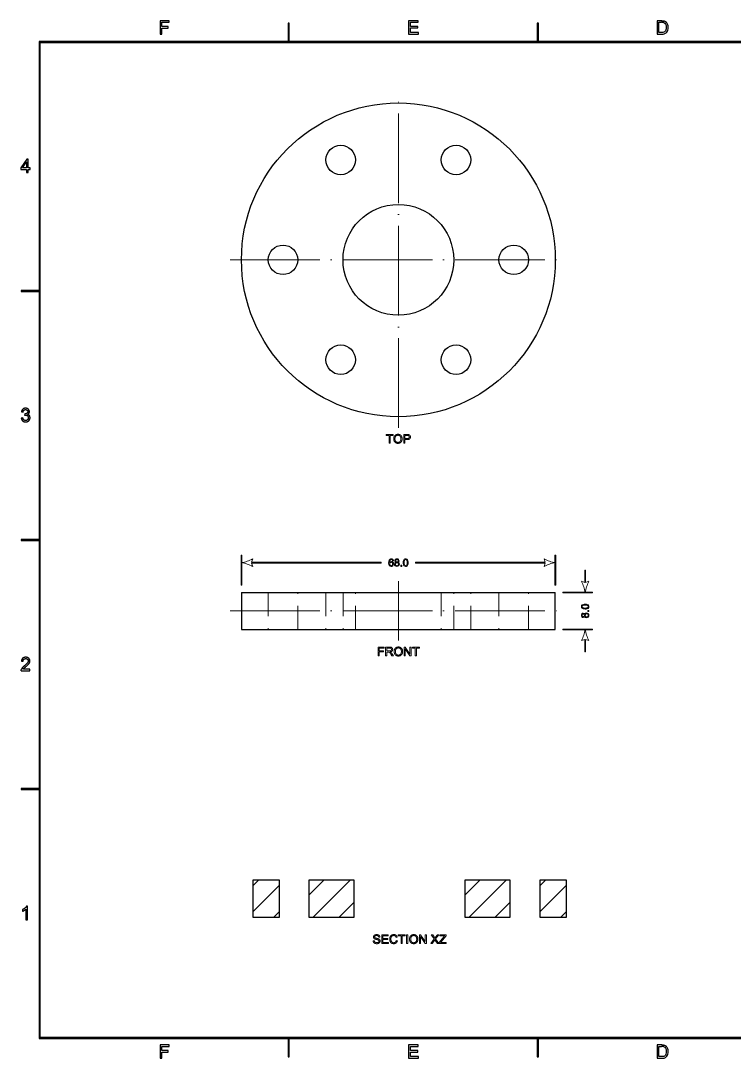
# Model space of a CAD drawing. Header units: millimetres. Extents: x -205 to 205, y -139 to 139.
# Drawn here: x -205.1 to -14.1, y -138.7 to 139 of the extents above; entities that cross this region are included whole.
import ezdxf

# ---------------------------------------------------------------- set-up
doc = ezdxf.new("R2010")
doc.units = ezdxf.units.MM
doc.linetypes.add('ACAD_ISO04W100', pattern=[30, 24, -3, 0, -3])
doc.linetypes.add('HIDDEN', pattern=[9.525, 6.35, -3.175])
for name, color, linetype, lineweight in [('center', 7, 'ACAD_ISO04W100', 13), ('dimensions', 7, 'Continuous', 18), ('hatch', 7, 'Continuous', 13), ('hidden', 7, 'HIDDEN', 18), ('visible', 7, 'Continuous', 30)]:
    doc.layers.add(name, color=color, linetype=linetype, lineweight=lineweight)

msp = doc.modelspace()

# ---------------------------------------------------------------- linework, layer by layer
at = {"layer": 'center'}
for p, q in [((-104, 30), (-104, 120)), ((-149, 75), (-59, 75)), ((-104, -26.94), (-104, -11.06)), ((-149, -19), (-59, -19))]:
    msp.add_line(p, q, dxfattribs=at)
at = {"layer": 'dimensions'}
for p, q in [((-107.28, 28.27), (-107.28, 27.99)), ((-105.41, 28.27), (-107.28, 28.27)), ((-107.28, 27.99), (-106.51, 27.99)), ((-106.51, 27.99), (-106.51, 25.91)), ((-106.19, 27.99), (-105.41, 27.99)), ((-106.19, 25.91), (-106.19, 27.99)), ((-105.41, 27.99), (-105.41, 28.27)), ((-102.58, 28.27), (-102.58, 25.91)), ((-101.69, 28.27), (-102.58, 28.27)), ((-102.27, 27.15), (-102.27, 27.99)), ((-102.27, 27.99), (-101.67, 27.99)), ((-106.51, 25.91), (-106.19, 25.91)), ((-102.58, 25.91), (-102.27, 25.91)), ((-101.66, 27.15), (-102.27, 27.15)), ((-102.27, 26.87), (-101.67, 26.87)), ((-102.27, 25.91), (-102.27, 26.87)), ((-146.11, -4.06), (-146.11, -12.06)), ((-145.89, -4.06), (-146.11, -4.06)), ((-145.89, -12.06), (-145.89, -4.06)), ((-143.33, -5.95), (-143, -5.06)), ((-105.56, -5.55), (-105.32, -5.53)), ((-65, -5.06), (-64.67, -5.95)), ((-62.11, -4.06), (-62.11, -12.06)), ((-61.89, -4.06), (-62.11, -4.06)), ((-61.89, -12.06), (-61.89, -4.06)), ((-108.61, -5.95), (-143.33, -5.95)), ((-143, -7.06), (-143.33, -6.17)), ((-143.33, -6.17), (-108.61, -6.17)), ((-108.61, -6.17), (-108.61, -5.95)), ((-103.34, -6.77), (-103.34, -7.05)), ((-103.06, -6.77), (-103.34, -6.77)), ((-103.34, -7.05), (-103.06, -7.05)), ((-103.06, -7.05), (-103.06, -6.77)), ((-64.67, -5.95), (-99.39, -5.95)), ((-99.39, -5.95), (-99.39, -6.17)), ((-99.39, -6.17), (-64.67, -6.17)), ((-64.67, -6.17), (-65, -7.06)), ((-53.89, -8.06), (-54.11, -8.06)), ((-54.11, -8.06), (-54.11, -11.39)), ((-53.89, -11.39), (-53.89, -8.06)), ((-54.11, -11.39), (-55, -11.06)), ((-53, -11.06), (-53.89, -11.39)), ((-146.11, -12.06), (-145.89, -12.06)), ((-62.11, -12.06), (-61.89, -12.06)), ((-52, -13.95), (-60, -13.95)), ((-60, -13.95), (-60, -14.17)), ((-60, -14.17), (-52, -14.17)), ((-52, -14.17), (-52, -13.95)), ((-53.29, -18.84), (-53.29, -19.12)), ((-53.01, -18.84), (-53.29, -18.84)), ((-53.29, -19.12), (-53.01, -19.12)), ((-53.01, -19.12), (-53.01, -18.84)), ((-52, -23.83), (-60, -23.83)), ((-60, -23.83), (-60, -24.05)), ((-60, -24.05), (-52, -24.05)), ((-52, -24.05), (-52, -23.83)), ((-55, -26.94), (-54.11, -26.61)), ((-54.11, -26.61), (-54.11, -29.94)), ((-53.89, -29.94), (-53.89, -26.61)), ((-53.89, -26.61), (-53, -26.94)), ((-109.41, -28.67), (-109.41, -31.03)), ((-107.82, -28.67), (-109.41, -28.67)), ((-109.1, -28.95), (-107.82, -28.95)), ((-109.1, -29.68), (-109.1, -28.95)), ((-107.99, -29.68), (-109.1, -29.68)), ((-109.1, -29.96), (-107.99, -29.96)), ((-109.1, -31.03), (-109.1, -29.96)), ((-107.99, -29.96), (-107.99, -29.68)), ((-107.82, -28.95), (-107.82, -28.67)), ((-107.41, -28.67), (-107.41, -31.03)), ((-106.36, -28.67), (-107.41, -28.67)), ((-107.09, -29.71), (-107.09, -28.93)), ((-107.09, -28.93), (-106.35, -28.93)), ((-106.42, -29.71), (-107.09, -29.71)), ((-107.09, -29.98), (-106.73, -29.98)), ((-107.09, -31.03), (-107.09, -29.98)), ((-106.03, -30.54), (-105.72, -31.03)), ((-105.33, -31.03), (-105.74, -30.39)), ((-102.47, -28.67), (-102.47, -31.03)), ((-102.14, -28.67), (-102.47, -28.67)), ((-102.17, -29.17), (-100.92, -31.03)), ((-102.17, -31.03), (-102.17, -29.17)), ((-100.9, -30.52), (-102.14, -28.67)), ((-100.9, -28.67), (-100.9, -30.52)), ((-100.6, -28.67), (-100.9, -28.67)), ((-100.6, -31.03), (-100.6, -28.67)), ((-100.26, -28.67), (-100.26, -28.95)), ((-98.38, -28.67), (-100.26, -28.67)), ((-100.26, -28.95), (-99.48, -28.95)), ((-99.48, -28.95), (-99.48, -31.03)), ((-99.17, -28.95), (-98.38, -28.95)), ((-99.17, -31.03), (-99.17, -28.95)), ((-98.38, -28.95), (-98.38, -28.67)), ((-54.11, -29.94), (-53.89, -29.94)), ((-109.41, -31.03), (-109.1, -31.03)), ((-107.41, -31.03), (-107.09, -31.03)), ((-105.72, -31.03), (-105.33, -31.03)), ((-102.47, -31.03), (-102.17, -31.03)), ((-100.92, -31.03), (-100.6, -31.03)), ((-99.48, -31.03), (-99.17, -31.03)), ((-110.46, -107.25), (-110.75, -107.27)), ((-109.24, -106.36), (-108.94, -106.33)), ((-108.44, -105.67), (-108.44, -108.03)), ((-106.73, -105.67), (-108.44, -105.67)), ((-108.44, -108.03), (-106.68, -108.03)), ((-108.13, -105.95), (-106.73, -105.95)), ((-108.13, -106.67), (-108.13, -105.95)), ((-106.82, -106.67), (-108.13, -106.67)), ((-108.13, -106.95), (-106.82, -106.95)), ((-108.13, -107.75), (-108.13, -106.95)), ((-106.68, -107.75), (-108.13, -107.75)), ((-106.82, -106.95), (-106.82, -106.67)), ((-106.73, -105.95), (-106.73, -105.67)), ((-106.68, -108.03), (-106.68, -107.75)), ((-104.59, -106.39), (-104.29, -106.32)), ((-104.25, -107.28), (-104.56, -107.2)), ((-104.04, -105.67), (-104.04, -105.95)), ((-102.17, -105.67), (-104.04, -105.67)), ((-104.04, -105.95), (-103.26, -105.95)), ((-103.26, -105.95), (-103.26, -108.03)), ((-103.26, -108.03), (-102.95, -108.03)), ((-102.95, -105.95), (-102.17, -105.95)), ((-102.95, -108.03), (-102.95, -105.95)), ((-102.17, -105.95), (-102.17, -105.67)), ((-101.79, -105.67), (-101.79, -108.03)), ((-101.48, -105.67), (-101.79, -105.67)), ((-101.79, -108.03), (-101.48, -108.03)), ((-101.48, -108.03), (-101.48, -105.67)), ((-98.36, -105.67), (-98.36, -108.03)), ((-98.04, -105.67), (-98.36, -105.67)), ((-98.36, -108.03), (-98.06, -108.03)), ((-98.06, -106.17), (-96.82, -108.03)), ((-98.06, -108.03), (-98.06, -106.17)), ((-96.8, -107.52), (-98.04, -105.67)), ((-96.82, -108.03), (-96.5, -108.03)), ((-96.8, -105.67), (-96.8, -107.52)), ((-96.5, -105.67), (-96.8, -105.67)), ((-96.5, -108.03), (-96.5, -105.67)), ((-94.39, -106.8), (-95.3, -108.03)), ((-95.3, -108.03), (-94.93, -108.03)), ((-95.19, -105.67), (-94.39, -106.8)), ((-94.82, -105.67), (-95.19, -105.67)), ((-94.93, -108.03), (-94.33, -107.21)), ((-94.39, -106.27), (-94.82, -105.67)), ((-94.12, -107.19), (-93.52, -108.03)), ((-94.03, -106.78), (-93.2, -105.67)), ((-93.14, -108.03), (-94.03, -106.78)), ((-93.54, -105.67), (-94.02, -106.3)), ((-93.2, -105.67), (-93.54, -105.67)), ((-93.52, -108.03), (-93.14, -108.03)), ((-91.84, -106.23), (-93.05, -107.74)), ((-93.05, -107.74), (-93.05, -108.03)), ((-93.05, -108.03), (-91.18, -108.03)), ((-92.91, -105.67), (-92.91, -105.95)), ((-91.22, -105.67), (-92.91, -105.67)), ((-92.91, -105.95), (-91.59, -105.95)), ((-92.69, -107.75), (-92.55, -107.59)), ((-91.18, -107.75), (-92.69, -107.75)), ((-92.55, -107.59), (-91.22, -105.95)), ((-91.22, -105.95), (-91.22, -105.67)), ((-91.18, -108.03), (-91.18, -107.75))]:
    msp.add_line(p, q, dxfattribs=at)
for centre, start, end in [((-147.67, 3.94), -80.5377, -62.5924), ((-60.33, 3.94), -117.4076, -99.4623), ((-147.67, -16.06), 62.5924, 80.5377), ((-60.33, -16.06), 99.4623, 117.4076), ((-64, -15.73), 9.4623, 27.4076), ((-44, -15.73), 152.5924, 170.5377), ((-64, -22.27), -27.4076, -9.4623), ((-44, -22.27), -170.5377, -152.5924)]:
    msp.add_arc(centre, 10.14, start, end, dxfattribs=at)
for points in [[(-105.25, 27.06), (-105.25, 27.65), (-104.93, 27.98)], [(-104.93, 27.98), (-104.61, 28.31), (-104.12, 28.31)], [(-104.68, 27.82), (-104.92, 27.59), (-104.92, 27.06)], [(-104.11, 28.04), (-104.45, 28.04), (-104.68, 27.82)], [(-104.12, 28.31), (-103.79, 28.31), (-103.53, 28.16)], [(-103.69, 27.93), (-103.88, 28.04), (-104.11, 28.04)], [(-103.41, 27.59), (-103.5, 27.81), (-103.69, 27.93)], [(-103.53, 28.16), (-103.26, 28), (-103.13, 27.72)], [(-101.69, 28.27), (-101.46, 28.27), (-101.33, 28.25)], [(-101.38, 27.97), (-101.45, 27.99), (-101.67, 27.99)], [(-101.18, 27.83), (-101.25, 27.94), (-101.38, 27.97)], [(-101.33, 28.25), (-101.16, 28.22), (-101.04, 28.14)], [(-101.1, 27.58), (-101.1, 27.73), (-101.18, 27.83)], [(-101.04, 28.14), (-100.92, 28.06), (-100.85, 27.91)], [(-100.85, 27.91), (-100.78, 27.76), (-100.78, 27.59)], [(-105.11, 26.47), (-105.25, 26.75), (-105.25, 27.06)], [(-104.71, 26.03), (-104.98, 26.19), (-105.11, 26.47)], [(-104.92, 27.06), (-104.92, 26.63), (-104.69, 26.38)], [(-104.12, 25.87), (-104.45, 25.87), (-104.71, 26.03)], [(-104.69, 26.38), (-104.46, 26.14), (-104.12, 26.14)], [(-104.12, 26.14), (-103.77, 26.14), (-103.54, 26.39)], [(-103.54, 26.02), (-103.81, 25.87), (-104.12, 25.87)], [(-103.54, 26.39), (-103.31, 26.63), (-103.31, 27.09)], [(-103.13, 26.44), (-103.28, 26.16), (-103.54, 26.02)], [(-103.31, 27.09), (-103.31, 27.38), (-103.41, 27.59)], [(-103.13, 27.72), (-102.99, 27.44), (-102.99, 27.09)], [(-102.99, 27.09), (-102.99, 26.73), (-103.13, 26.44)], [(-100.97, 27.08), (-101.16, 26.87), (-101.67, 26.87)], [(-101.66, 27.15), (-101.36, 27.15), (-101.23, 27.26)], [(-101.23, 27.26), (-101.1, 27.37), (-101.1, 27.58)], [(-100.78, 27.59), (-100.78, 27.29), (-100.97, 27.08)], [(-105.56, -5.55), (-105.59, -5.41), (-105.65, -5.34)], [(-106.56, -29.99), (-106.61, -29.98), (-106.73, -29.98)], [(-106.42, -30.06), (-106.49, -30.01), (-106.56, -29.99)], [(-106.42, -29.71), (-106.21, -29.71), (-106.09, -29.67)], [(-106.26, -30.21), (-106.35, -30.1), (-106.42, -30.06)], [(-106.36, -28.67), (-106.04, -28.67), (-105.88, -28.73)], [(-105.96, -29.04), (-106.08, -28.93), (-106.35, -28.93)], [(-106.03, -30.54), (-106.17, -30.33), (-106.26, -30.21)], [(-105.68, -29.74), (-105.84, -29.91), (-106.18, -29.96)], [(-106.18, -29.96), (-106.06, -30.02), (-106, -30.07)], [(-106.09, -29.67), (-105.97, -29.62), (-105.9, -29.53)], [(-106, -30.07), (-105.86, -30.2), (-105.74, -30.39)], [(-105.84, -29.31), (-105.84, -29.15), (-105.96, -29.04)], [(-105.9, -29.53), (-105.84, -29.43), (-105.84, -29.31)], [(-105.88, -28.73), (-105.72, -28.8), (-105.62, -28.96)], [(-105.52, -29.31), (-105.52, -29.56), (-105.68, -29.74)], [(-105.62, -28.96), (-105.52, -29.12), (-105.52, -29.31)], [(-105.12, -29.88), (-105.12, -29.29), (-104.81, -28.96)], [(-104.99, -30.47), (-105.12, -30.19), (-105.12, -29.88)], [(-104.59, -30.91), (-104.85, -30.75), (-104.99, -30.47)], [(-104.81, -28.96), (-104.49, -28.63), (-103.99, -28.63)], [(-104.56, -29.12), (-104.8, -29.35), (-104.8, -29.89)], [(-104.8, -29.89), (-104.8, -30.31), (-104.57, -30.56)], [(-103.99, -28.9), (-104.32, -28.9), (-104.56, -29.12)], [(-103.99, -28.63), (-103.67, -28.63), (-103.4, -28.78)], [(-103.57, -29.01), (-103.76, -28.9), (-103.99, -28.9)], [(-103.28, -29.35), (-103.38, -29.13), (-103.57, -29.01)], [(-103.42, -30.56), (-103.19, -30.31), (-103.19, -29.85)], [(-103.01, -30.5), (-103.15, -30.78), (-103.42, -30.93)], [(-103.4, -28.78), (-103.14, -28.94), (-103, -29.22)], [(-103.19, -29.85), (-103.19, -29.56), (-103.28, -29.35)], [(-102.86, -29.85), (-102.86, -30.21), (-103.01, -30.5)], [(-103, -29.22), (-102.86, -29.5), (-102.86, -29.85)], [(-103.99, -31.07), (-104.33, -31.07), (-104.59, -30.91)], [(-104.57, -30.56), (-104.34, -30.8), (-104, -30.8)], [(-104, -30.8), (-103.64, -30.8), (-103.42, -30.56)], [(-103.42, -30.93), (-103.69, -31.07), (-103.99, -31.07)], [(-110.62, -107.7), (-110.75, -107.51), (-110.75, -107.27)], [(-110.66, -106.28), (-110.66, -106.1), (-110.56, -105.95)], [(-110.58, -106.57), (-110.66, -106.44), (-110.66, -106.28)], [(-110.28, -107.98), (-110.5, -107.88), (-110.62, -107.7)], [(-110.33, -106.79), (-110.5, -106.71), (-110.58, -106.57)], [(-110.56, -105.95), (-110.46, -105.79), (-110.26, -105.71)], [(-110.46, -107.25), (-110.44, -107.42), (-110.36, -107.54)], [(-110.23, -106.01), (-110.36, -106.11), (-110.36, -106.26)], [(-110.36, -106.26), (-110.36, -106.39), (-110.27, -106.47)], [(-110.36, -107.54), (-110.28, -107.65), (-110.12, -107.72)], [(-109.87, -106.94), (-110.2, -106.86), (-110.33, -106.79)], [(-109.75, -108.07), (-110.07, -108.07), (-110.28, -107.98)], [(-110.27, -106.47), (-110.18, -106.55), (-109.8, -106.64)], [(-110.26, -105.71), (-110.07, -105.63), (-109.83, -105.63)], [(-109.82, -105.9), (-110.1, -105.9), (-110.23, -106.01)], [(-110.12, -107.72), (-109.96, -107.79), (-109.76, -107.79)], [(-109.45, -107.06), (-109.55, -107.02), (-109.87, -106.94)], [(-109.83, -105.63), (-109.57, -105.63), (-109.37, -105.71)], [(-109.41, -106.02), (-109.55, -105.9), (-109.82, -105.9)], [(-109.8, -106.64), (-109.42, -106.72), (-109.27, -106.79)], [(-109.76, -107.79), (-109.58, -107.79), (-109.44, -107.74)], [(-109.29, -107.98), (-109.49, -108.07), (-109.75, -108.07)], [(-109.24, -107.2), (-109.3, -107.11), (-109.45, -107.06)], [(-109.44, -107.74), (-109.31, -107.68), (-109.24, -107.59)], [(-109.24, -106.36), (-109.27, -106.13), (-109.41, -106.02)], [(-109.37, -105.71), (-109.17, -105.8), (-109.06, -105.96)], [(-108.98, -107.72), (-109.09, -107.89), (-109.29, -107.98)], [(-109.27, -106.79), (-109.07, -106.88), (-108.97, -107.03)], [(-109.17, -107.39), (-109.17, -107.28), (-109.24, -107.2)], [(-109.24, -107.59), (-109.17, -107.5), (-109.17, -107.39)], [(-109.06, -105.96), (-108.95, -106.13), (-108.94, -106.33)], [(-108.87, -107.36), (-108.87, -107.55), (-108.98, -107.72)], [(-108.97, -107.03), (-108.87, -107.17), (-108.87, -107.36)], [(-106.33, -106.83), (-106.33, -106.46), (-106.19, -106.19)], [(-106.21, -107.47), (-106.33, -107.17), (-106.33, -106.83)], [(-105.85, -107.92), (-106.08, -107.76), (-106.21, -107.47)], [(-106.19, -106.19), (-106.05, -105.91), (-105.79, -105.77)], [(-105.94, -106.38), (-106.01, -106.6), (-106.01, -106.83)], [(-106.01, -106.83), (-106.01, -107.13), (-105.92, -107.36)], [(-105.68, -106.03), (-105.86, -106.16), (-105.94, -106.38)], [(-105.92, -107.36), (-105.84, -107.58), (-105.65, -107.69)], [(-105.22, -108.07), (-105.61, -108.07), (-105.85, -107.92)], [(-105.79, -105.77), (-105.53, -105.63), (-105.22, -105.63)], [(-105.23, -105.9), (-105.5, -105.9), (-105.68, -106.03)], [(-105.65, -107.69), (-105.47, -107.8), (-105.25, -107.8)], [(-105.25, -107.8), (-104.99, -107.8), (-104.81, -107.65)], [(-104.83, -106.01), (-104.99, -105.9), (-105.23, -105.9)], [(-105.22, -105.63), (-104.86, -105.63), (-104.62, -105.81)], [(-104.6, -107.87), (-104.86, -108.07), (-105.22, -108.07)], [(-104.59, -106.39), (-104.68, -106.13), (-104.83, -106.01)], [(-104.81, -107.65), (-104.62, -107.5), (-104.56, -107.2)], [(-104.62, -105.81), (-104.38, -105.99), (-104.29, -106.32)], [(-104.25, -107.28), (-104.34, -107.67), (-104.6, -107.87)], [(-101.02, -106.88), (-101.02, -106.29), (-100.71, -105.96)], [(-100.89, -107.47), (-101.02, -107.19), (-101.02, -106.88)], [(-100.49, -107.91), (-100.75, -107.75), (-100.89, -107.47)], [(-100.71, -105.96), (-100.39, -105.63), (-99.89, -105.63)], [(-100.46, -106.12), (-100.7, -106.35), (-100.7, -106.89)], [(-100.7, -106.89), (-100.7, -107.31), (-100.47, -107.56)], [(-99.89, -108.07), (-100.23, -108.07), (-100.49, -107.91)], [(-100.47, -107.56), (-100.24, -107.8), (-99.9, -107.8)], [(-99.89, -105.9), (-100.22, -105.9), (-100.46, -106.12)], [(-99.9, -107.8), (-99.54, -107.8), (-99.31, -107.56)], [(-99.89, -105.63), (-99.57, -105.63), (-99.3, -105.78)], [(-99.47, -106.01), (-99.66, -105.9), (-99.89, -105.9)], [(-99.32, -107.93), (-99.59, -108.07), (-99.89, -108.07)], [(-99.18, -106.35), (-99.28, -106.13), (-99.47, -106.01)], [(-98.91, -107.5), (-99.05, -107.78), (-99.32, -107.93)], [(-99.31, -107.56), (-99.09, -107.31), (-99.09, -106.85)], [(-99.3, -105.78), (-99.04, -105.94), (-98.9, -106.22)], [(-99.09, -106.85), (-99.09, -106.56), (-99.18, -106.35)], [(-98.76, -106.85), (-98.76, -107.21), (-98.91, -107.5)], [(-98.9, -106.22), (-98.76, -106.5), (-98.76, -106.85)], [(-94.39, -106.27), (-94.26, -106.46), (-94.2, -106.56)], [(-94.22, -107.03), (-94.3, -107.16), (-94.33, -107.21)], [(-94.12, -107.19), (-94.17, -107.12), (-94.22, -107.03)], [(-94.2, -106.56), (-94.12, -106.44), (-94.02, -106.3)], [(-91.84, -106.23), (-91.71, -106.07), (-91.59, -105.95)]]:
    msp.add_open_spline(points, degree=2, dxfattribs=at)
for points, degree, knots in [([(-106.39, -5.27), (-106.53, -5.44), (-106.61, -5.72), (-106.61, -6.11), (-106.61, -6.46), (-106.54, -6.71), (-106.41, -6.86), (-106.28, -7.01), (-106.11, -7.08), (-105.91, -7.08), (-105.79, -7.08), (-105.68, -7.05), (-105.59, -7), (-105.49, -6.94), (-105.42, -6.86), (-105.36, -6.75), (-105.31, -6.64), (-105.28, -6.52), (-105.28, -6.4), (-105.28, -6.21), (-105.34, -6.05), (-105.45, -5.93), (-105.57, -5.81), (-105.71, -5.75), (-105.87, -5.75), (-106.06, -5.75), (-106.24, -5.83), (-106.36, -6.01)], 3, [0, 0, 0, 0, 1, 1, 1, 1.894118, 1.894118, 1.894118, 2.788235, 2.788235, 2.788235, 3.312784, 3.312784, 3.312784, 3.837333, 3.837333, 3.837333, 4.361882, 4.361882, 4.361882, 5.160109, 5.160109, 5.160109, 5.958336, 5.958336, 5.958336, 6.871862, 6.871862, 6.871862, 6.871862]), ([(-105.32, -5.53), (-105.35, -5.3), (-105.5, -5.17), (-105.65, -5.04), (-105.89, -5.04), (-106.2, -5.04), (-106.39, -5.27)], 2, [0, 0, 0, 1, 1, 2, 2, 3.34104, 3.34104, 3.34104]), ([(-106.36, -6.01), (-106.36, -5.71), (-106.29, -5.55), (-106.22, -5.39), (-106.11, -5.3)], 2, [0, 0, 0, 1, 1, 2, 2, 2]), ([(-106.11, -5.3), (-106.02, -5.24), (-105.9, -5.24), (-105.75, -5.24), (-105.65, -5.34)], 2, [0, 0, 0, 1, 1, 2.244186, 2.244186, 2.244186]), ([(-104.1, -5.96), (-103.9, -5.89), (-103.8, -5.74), (-103.8, -5.56), (-103.8, -5.41), (-103.85, -5.29), (-103.96, -5.19), (-104.07, -5.09), (-104.21, -5.04), (-104.38, -5.04), (-104.56, -5.04), (-104.7, -5.09), (-104.8, -5.18), (-104.91, -5.28), (-104.96, -5.41), (-104.96, -5.55), (-104.96, -5.74), (-104.86, -5.89), (-104.66, -5.96)], 3, [0, 0, 0, 0, 2, 2, 2, 3.568627, 3.568627, 3.568627, 5.137255, 5.137255, 5.137255, 6.697712, 6.697712, 6.697712, 8.25817, 8.25817, 8.25817, 10.325776, 10.325776, 10.325776, 10.325776]), ([(-104.71, -5.54), (-104.71, -5.42), (-104.61, -5.33), (-104.52, -5.24), (-104.38, -5.24), (-104.24, -5.24), (-104.15, -5.33), (-104.05, -5.42), (-104.05, -5.56), (-104.05, -5.69), (-104.14, -5.78), (-104.24, -5.87), (-104.38, -5.87), (-104.52, -5.87), (-104.62, -5.78), (-104.71, -5.69), (-104.71, -5.54)], 2, [0, 0, 0, 1, 1, 2, 2, 2.990291, 2.990291, 3.980583, 3.980583, 4.930862, 4.930862, 5.881142, 5.881142, 6.858833, 6.858833, 7.836524, 7.836524, 7.836524]), ([(-102.5, -6.87), (-102.39, -7.01), (-102.24, -7.08), (-102.05, -7.08), (-101.75, -7.08), (-101.56, -6.92), (-101.47, -6.63), (-101.42, -6.48), (-101.39, -6.29), (-101.39, -6.06), (-101.39, -5.86), (-101.41, -5.7), (-101.44, -5.59), (-101.5, -5.35), (-101.6, -5.19), (-101.77, -5.1), (-101.85, -5.06), (-101.94, -5.04), (-102.05, -5.04), (-102.19, -5.04), (-102.32, -5.07), (-102.41, -5.15), (-102.51, -5.23), (-102.58, -5.34), (-102.63, -5.49), (-102.68, -5.63), (-102.7, -5.82), (-102.7, -6.06), (-102.7, -6.44), (-102.64, -6.71), (-102.5, -6.87)], 3, [0, 0, 0, 0, 1, 1, 1, 2.518868, 2.518868, 2.518868, 3.278302, 3.278302, 3.278302, 3.919994, 3.919994, 3.919994, 5.203379, 5.203379, 5.203379, 5.845071, 5.845071, 5.845071, 6.715162, 6.715162, 6.715162, 7.585253, 7.585253, 7.585253, 8.455345, 8.455345, 8.455345, 9.837451, 9.837451, 9.837451, 9.837451]), ([(-102.32, -5.38), (-102.22, -5.24), (-102.05, -5.24), (-101.88, -5.24), (-101.76, -5.4), (-101.65, -5.56), (-101.65, -6.06), (-101.65, -6.55), (-101.76, -6.72), (-101.88, -6.88), (-102.05, -6.88), (-102.22, -6.88), (-102.33, -6.72), (-102.45, -6.55), (-102.45, -6.06), (-102.45, -5.57), (-102.32, -5.38)], 2, [0, 0, 0, 1, 1, 2.016129, 2.016129, 3.032258, 3.032258, 4.042773, 4.042773, 5.053288, 5.053288, 6.063803, 6.063803, 7.074318, 7.074318, 8.084833, 8.084833, 8.084833]), ([(-106.32, -6.4), (-106.32, -6.2), (-106.21, -6.08), (-106.09, -5.97), (-105.92, -5.97), (-105.75, -5.97), (-105.64, -6.08), (-105.53, -6.2), (-105.53, -6.41), (-105.53, -6.63), (-105.65, -6.75), (-105.76, -6.88), (-105.91, -6.88), (-106.02, -6.88), (-106.12, -6.82), (-106.21, -6.76), (-106.27, -6.64), (-106.32, -6.53), (-106.32, -6.4)], 2, [0, 0, 0, 1, 1, 2, 2, 3.008197, 3.008197, 4.016393, 4.016393, 5.064387, 5.064387, 6.112381, 6.112381, 6.82943, 6.82943, 7.546478, 7.546478, 8.263527, 8.263527, 8.263527]), ([(-104.66, -5.96), (-104.9, -6.02), (-105.04, -6.21), (-105.04, -6.47), (-105.04, -6.64), (-104.98, -6.79), (-104.86, -6.91), (-104.74, -7.02), (-104.58, -7.08), (-104.38, -7.08), (-104.18, -7.08), (-104.02, -7.02), (-103.9, -6.91), (-103.78, -6.79), (-103.72, -6.65), (-103.72, -6.48), (-103.72, -6.23), (-103.85, -6.04), (-104.1, -5.96)], 3, [0, 0, 0, 0, 2, 2, 2, 3.342657, 3.342657, 3.342657, 4.685315, 4.685315, 4.685315, 6.027972, 6.027972, 6.027972, 7.370629, 7.370629, 7.370629, 9.313197, 9.313197, 9.313197, 9.313197]), ([(-104.79, -6.47), (-104.79, -6.3), (-104.67, -6.18), (-104.56, -6.07), (-104.38, -6.07), (-104.21, -6.07), (-104.09, -6.18), (-103.97, -6.3), (-103.97, -6.48), (-103.97, -6.65), (-104.09, -6.77), (-104.2, -6.88), (-104.38, -6.88), (-104.49, -6.88), (-104.59, -6.83), (-104.69, -6.77), (-104.74, -6.67), (-104.79, -6.57), (-104.79, -6.47)], 2, [0, 0, 0, 1, 1, 2, 2, 3.023622, 3.023622, 4.047244, 4.047244, 5.055118, 5.055118, 6.062992, 6.062992, 6.711469, 6.711469, 7.359946, 7.359946, 8.008423, 8.008423, 8.008423]), ([(-53.18, -18.29), (-53.05, -18.18), (-52.98, -18.02), (-52.98, -17.83), (-52.97, -17.54), (-53.14, -17.35), (-53.43, -17.25), (-53.57, -17.2), (-53.76, -17.18), (-54, -17.18), (-54.2, -17.18), (-54.36, -17.19), (-54.47, -17.22), (-54.71, -17.28), (-54.87, -17.38), (-54.96, -17.55), (-55, -17.63), (-55.02, -17.72), (-55.02, -17.83), (-55.02, -17.98), (-54.98, -18.1), (-54.91, -18.19), (-54.83, -18.29), (-54.72, -18.36), (-54.57, -18.41), (-54.43, -18.46), (-54.24, -18.48), (-54, -18.48), (-53.62, -18.48), (-53.35, -18.42), (-53.18, -18.29)], 3, [0, 0, 0, 0, 1, 1, 1, 2.518868, 2.518868, 2.518868, 3.278302, 3.278302, 3.278302, 3.919994, 3.919994, 3.919994, 5.203379, 5.203379, 5.203379, 5.845071, 5.845071, 5.845071, 6.715162, 6.715162, 6.715162, 7.585253, 7.585253, 7.585253, 8.455345, 8.455345, 8.455345, 9.837451, 9.837451, 9.837451, 9.837451]), ([(-54.68, -18.1), (-54.82, -18), (-54.82, -17.83), (-54.82, -17.66), (-54.66, -17.55), (-54.49, -17.43), (-54, -17.43), (-53.51, -17.43), (-53.34, -17.55), (-53.18, -17.66), (-53.18, -17.83), (-53.18, -18), (-53.34, -18.12), (-53.51, -18.23), (-54, -18.23), (-54.49, -18.23), (-54.68, -18.1)], 2, [0, 0, 0, 1, 1, 2.016129, 2.016129, 3.032258, 3.032258, 4.042773, 4.042773, 5.053288, 5.053288, 6.063803, 6.063803, 7.074318, 7.074318, 8.084833, 8.084833, 8.084833]), ([(-54.1, -19.88), (-54.17, -19.68), (-54.31, -19.58), (-54.5, -19.58), (-54.65, -19.58), (-54.77, -19.64), (-54.87, -19.74), (-54.97, -19.85), (-55.02, -19.99), (-55.02, -20.17), (-55.02, -20.34), (-54.97, -20.48), (-54.87, -20.58), (-54.77, -20.69), (-54.65, -20.74), (-54.51, -20.74), (-54.31, -20.74), (-54.17, -20.65), (-54.1, -20.44)], 3, [0, 0, 0, 0, 2, 2, 2, 3.568627, 3.568627, 3.568627, 5.137255, 5.137255, 5.137255, 6.697712, 6.697712, 6.697712, 8.25817, 8.25817, 8.25817, 10.325776, 10.325776, 10.325776, 10.325776]), ([(-54.51, -20.49), (-54.64, -20.49), (-54.73, -20.4), (-54.82, -20.3), (-54.82, -20.16), (-54.82, -20.02), (-54.73, -19.93), (-54.64, -19.84), (-54.5, -19.84), (-54.37, -19.84), (-54.28, -19.93), (-54.19, -20.02), (-54.19, -20.16), (-54.19, -20.31), (-54.28, -20.4), (-54.37, -20.49), (-54.51, -20.49)], 2, [0, 0, 0, 1, 1, 2, 2, 2.990291, 2.990291, 3.980583, 3.980583, 4.930862, 4.930862, 5.881142, 5.881142, 6.858833, 6.858833, 7.836524, 7.836524, 7.836524]), ([(-54.1, -20.44), (-54.04, -20.68), (-53.85, -20.82), (-53.59, -20.82), (-53.42, -20.82), (-53.27, -20.76), (-53.15, -20.64), (-53.04, -20.52), (-52.98, -20.36), (-52.98, -20.16), (-52.98, -19.96), (-53.03, -19.8), (-53.15, -19.68), (-53.27, -19.56), (-53.41, -19.5), (-53.58, -19.5), (-53.83, -19.5), (-54.02, -19.63), (-54.1, -19.88)], 3, [0, 0, 0, 0, 2, 2, 2, 3.342657, 3.342657, 3.342657, 4.685315, 4.685315, 4.685315, 6.027972, 6.027972, 6.027972, 7.370629, 7.370629, 7.370629, 9.313197, 9.313197, 9.313197, 9.313197]), ([(-53.59, -20.57), (-53.76, -20.57), (-53.88, -20.46), (-53.99, -20.34), (-53.99, -20.17), (-53.99, -19.99), (-53.87, -19.87), (-53.76, -19.75), (-53.58, -19.75), (-53.41, -19.75), (-53.29, -19.87), (-53.18, -19.98), (-53.18, -20.16), (-53.18, -20.27), (-53.23, -20.37), (-53.29, -20.47), (-53.39, -20.52), (-53.48, -20.57), (-53.59, -20.57)], 2, [0, 0, 0, 1, 1, 2, 2, 3.023622, 3.023622, 4.047244, 4.047244, 5.055118, 5.055118, 6.062992, 6.062992, 6.711469, 6.711469, 7.359946, 7.359946, 8.008423, 8.008423, 8.008423])]:
    msp.add_open_spline(points, degree=degree, knots=knots, dxfattribs=at)
at = {"layer": 'hatch'}
for p, q in [((-143, -92.59), (-141.46, -91.06)), ((-127.93, -95.07), (-123.92, -91.06)), ((-126.82, -100.94), (-116.94, -91.06)), ((-86.18, -95.07), (-82.17, -91.06)), ((-85.06, -100.94), (-75.18, -91.06)), ((-66.16, -92.59), (-64.63, -91.06)), ((-143, -99.58), (-135.84, -92.42)), ((-66.16, -99.58), (-59, -92.42)), ((-119.83, -100.94), (-115.82, -96.93)), ((-78.08, -100.94), (-74.07, -96.93)), ((-137.37, -100.94), (-135.84, -99.41)), ((-60.54, -100.94), (-59, -99.41))]:
    msp.add_line(p, q, dxfattribs=at)
at = {"layer": 'hidden'}
for p, q in [((-138.84, -14.06), (-138.84, -23.94)), ((-130.93, -23.94), (-130.93, -14.06)), ((-123.39, -14.06), (-123.39, -23.94)), ((-123.39, -14.06), (-123.39, -23.94)), ((-118.82, -14.06), (-118.82, -23.94)), ((-115.49, -23.94), (-115.49, -14.06)), ((-115.49, -23.94), (-115.49, -14.06)), ((-92.51, -14.06), (-92.51, -23.94)), ((-92.51, -14.06), (-92.51, -23.94)), ((-89.18, -23.94), (-89.18, -14.06)), ((-84.61, -23.94), (-84.61, -14.06)), ((-84.61, -23.94), (-84.61, -14.06)), ((-77.07, -14.06), (-77.07, -23.94)), ((-69.16, -23.94), (-69.16, -14.06))]:
    msp.add_line(p, q, dxfattribs=at)
for points in [[(-62, -14.06), (-63.05, -14.06), (-66.16, -14.06), (-71.16, -14.06), (-77.81, -14.06), (-85.78, -14.06), (-94.65, -14.06), (-104, -14.06), (-113.35, -14.06), (-122.22, -14.06), (-130.19, -14.06), (-136.84, -14.06), (-141.84, -14.06), (-144.95, -14.06), (-146, -14.06)], [(-130.93, -14.06), (-131.03, -14.06), (-131.32, -14.06), (-131.79, -14.06), (-132.42, -14.06), (-133.17, -14.06), (-134, -14.06), (-134.88, -14.06), (-135.76, -14.06), (-136.6, -14.06), (-137.35, -14.06), (-137.97, -14.06), (-138.44, -14.06), (-138.74, -14.06), (-138.84, -14.06)], [(-138.84, -14.06), (-138.74, -14.06), (-138.44, -14.06), (-137.97, -14.06), (-137.35, -14.06), (-136.6, -14.06), (-135.76, -14.06), (-134.88, -14.06), (-134, -14.06), (-133.17, -14.06), (-132.42, -14.06), (-131.79, -14.06), (-131.32, -14.06), (-131.03, -14.06), (-130.93, -14.06)], [(-115.49, -14.06), (-115.59, -14.06), (-115.88, -14.06), (-116.35, -14.06), (-116.98, -14.06), (-117.73, -14.06), (-118.56, -14.06), (-119.44, -14.06), (-120.32, -14.06), (-121.16, -14.06), (-121.91, -14.06), (-122.53, -14.06), (-123, -14.06), (-123.3, -14.06), (-123.39, -14.06)], [(-123.39, -14.06), (-123.3, -14.06), (-123, -14.06), (-122.53, -14.06), (-121.91, -14.06), (-121.16, -14.06), (-120.32, -14.06), (-119.44, -14.06), (-118.56, -14.06), (-117.73, -14.06), (-116.98, -14.06), (-116.35, -14.06), (-115.88, -14.06), (-115.59, -14.06), (-115.49, -14.06)], [(-115.49, -14.06), (-115.59, -14.06), (-115.88, -14.06), (-116.35, -14.06), (-116.98, -14.06), (-117.73, -14.06), (-118.56, -14.06), (-119.44, -14.06), (-120.32, -14.06), (-121.16, -14.06), (-121.91, -14.06), (-122.53, -14.06), (-123, -14.06), (-123.3, -14.06), (-123.39, -14.06)], [(-123.39, -14.06), (-123.3, -14.06), (-123, -14.06), (-122.53, -14.06), (-121.91, -14.06), (-121.16, -14.06), (-120.32, -14.06), (-119.44, -14.06), (-118.56, -14.06), (-117.73, -14.06), (-116.98, -14.06), (-116.35, -14.06), (-115.88, -14.06), (-115.59, -14.06), (-115.49, -14.06)], [(-89.18, -14.06), (-89.55, -14.06), (-90.64, -14.06), (-92.41, -14.06), (-94.76, -14.06), (-97.57, -14.06), (-100.7, -14.06), (-104, -14.06), (-107.3, -14.06), (-110.43, -14.06), (-113.24, -14.06), (-115.59, -14.06), (-117.36, -14.06), (-118.45, -14.06), (-118.82, -14.06)], [(-118.82, -14.06), (-118.45, -14.06), (-117.36, -14.06), (-115.59, -14.06), (-113.24, -14.06), (-110.43, -14.06), (-107.3, -14.06), (-104, -14.06), (-100.7, -14.06), (-97.57, -14.06), (-94.76, -14.06), (-92.41, -14.06), (-90.64, -14.06), (-89.55, -14.06), (-89.18, -14.06)], [(-84.61, -14.06), (-84.7, -14.06), (-85, -14.06), (-85.47, -14.06), (-86.09, -14.06), (-86.84, -14.06), (-87.68, -14.06), (-88.56, -14.06), (-89.44, -14.06), (-90.27, -14.06), (-91.02, -14.06), (-91.65, -14.06), (-92.12, -14.06), (-92.41, -14.06), (-92.51, -14.06)], [(-92.51, -14.06), (-92.41, -14.06), (-92.12, -14.06), (-91.65, -14.06), (-91.02, -14.06), (-90.27, -14.06), (-89.44, -14.06), (-88.56, -14.06), (-87.68, -14.06), (-86.84, -14.06), (-86.09, -14.06), (-85.47, -14.06), (-85, -14.06), (-84.7, -14.06), (-84.61, -14.06)], [(-84.61, -14.06), (-84.7, -14.06), (-85, -14.06), (-85.47, -14.06), (-86.09, -14.06), (-86.84, -14.06), (-87.68, -14.06), (-88.56, -14.06), (-89.44, -14.06), (-90.27, -14.06), (-91.02, -14.06), (-91.65, -14.06), (-92.12, -14.06), (-92.41, -14.06), (-92.51, -14.06)], [(-92.51, -14.06), (-92.41, -14.06), (-92.12, -14.06), (-91.65, -14.06), (-91.02, -14.06), (-90.27, -14.06), (-89.44, -14.06), (-88.56, -14.06), (-87.68, -14.06), (-86.84, -14.06), (-86.09, -14.06), (-85.47, -14.06), (-85, -14.06), (-84.7, -14.06), (-84.61, -14.06)], [(-69.16, -14.06), (-69.26, -14.06), (-69.56, -14.06), (-70.03, -14.06), (-70.65, -14.06), (-71.4, -14.06), (-72.24, -14.06), (-73.12, -14.06), (-74, -14.06), (-74.83, -14.06), (-75.58, -14.06), (-76.21, -14.06), (-76.68, -14.06), (-76.97, -14.06), (-77.07, -14.06)], [(-77.07, -14.06), (-76.97, -14.06), (-76.68, -14.06), (-76.21, -14.06), (-75.58, -14.06), (-74.83, -14.06), (-74, -14.06), (-73.12, -14.06), (-72.24, -14.06), (-71.4, -14.06), (-70.65, -14.06), (-70.03, -14.06), (-69.56, -14.06), (-69.26, -14.06), (-69.16, -14.06)], [(-62, -23.94), (-63.05, -23.94), (-66.16, -23.94), (-71.16, -23.94), (-77.81, -23.94), (-85.78, -23.94), (-94.65, -23.94), (-104, -23.94), (-113.35, -23.94), (-122.22, -23.94), (-130.19, -23.94), (-136.84, -23.94), (-141.84, -23.94), (-144.95, -23.94), (-146, -23.94)], [(-130.93, -23.94), (-131.03, -23.94), (-131.32, -23.94), (-131.79, -23.94), (-132.42, -23.94), (-133.17, -23.94), (-134, -23.94), (-134.88, -23.94), (-135.76, -23.94), (-136.6, -23.94), (-137.35, -23.94), (-137.97, -23.94), (-138.44, -23.94), (-138.74, -23.94), (-138.84, -23.94)], [(-138.84, -23.94), (-138.74, -23.94), (-138.44, -23.94), (-137.97, -23.94), (-137.35, -23.94), (-136.6, -23.94), (-135.76, -23.94), (-134.88, -23.94), (-134, -23.94), (-133.17, -23.94), (-132.42, -23.94), (-131.79, -23.94), (-131.32, -23.94), (-131.03, -23.94), (-130.93, -23.94)], [(-115.49, -23.94), (-115.59, -23.94), (-115.88, -23.94), (-116.35, -23.94), (-116.98, -23.94), (-117.73, -23.94), (-118.56, -23.94), (-119.44, -23.94), (-120.32, -23.94), (-121.16, -23.94), (-121.91, -23.94), (-122.53, -23.94), (-123, -23.94), (-123.3, -23.94), (-123.39, -23.94)], [(-123.39, -23.94), (-123.3, -23.94), (-123, -23.94), (-122.53, -23.94), (-121.91, -23.94), (-121.16, -23.94), (-120.32, -23.94), (-119.44, -23.94), (-118.56, -23.94), (-117.73, -23.94), (-116.98, -23.94), (-116.35, -23.94), (-115.88, -23.94), (-115.59, -23.94), (-115.49, -23.94)], [(-115.49, -23.94), (-115.59, -23.94), (-115.88, -23.94), (-116.35, -23.94), (-116.98, -23.94), (-117.73, -23.94), (-118.56, -23.94), (-119.44, -23.94), (-120.32, -23.94), (-121.16, -23.94), (-121.91, -23.94), (-122.53, -23.94), (-123, -23.94), (-123.3, -23.94), (-123.39, -23.94)], [(-123.39, -23.94), (-123.3, -23.94), (-123, -23.94), (-122.53, -23.94), (-121.91, -23.94), (-121.16, -23.94), (-120.32, -23.94), (-119.44, -23.94), (-118.56, -23.94), (-117.73, -23.94), (-116.98, -23.94), (-116.35, -23.94), (-115.88, -23.94), (-115.59, -23.94), (-115.49, -23.94)], [(-89.18, -23.94), (-89.55, -23.94), (-90.64, -23.94), (-92.41, -23.94), (-94.76, -23.94), (-97.57, -23.94), (-100.7, -23.94), (-104, -23.94), (-107.3, -23.94), (-110.43, -23.94), (-113.24, -23.94), (-115.59, -23.94), (-117.36, -23.94), (-118.45, -23.94), (-118.82, -23.94)], [(-118.82, -23.94), (-118.45, -23.94), (-117.36, -23.94), (-115.59, -23.94), (-113.24, -23.94), (-110.43, -23.94), (-107.3, -23.94), (-104, -23.94), (-100.7, -23.94), (-97.57, -23.94), (-94.76, -23.94), (-92.41, -23.94), (-90.64, -23.94), (-89.55, -23.94), (-89.18, -23.94)], [(-84.61, -23.94), (-84.7, -23.94), (-85, -23.94), (-85.47, -23.94), (-86.09, -23.94), (-86.84, -23.94), (-87.68, -23.94), (-88.56, -23.94), (-89.44, -23.94), (-90.27, -23.94), (-91.02, -23.94), (-91.65, -23.94), (-92.12, -23.94), (-92.41, -23.94), (-92.51, -23.94)], [(-92.51, -23.94), (-92.41, -23.94), (-92.12, -23.94), (-91.65, -23.94), (-91.02, -23.94), (-90.27, -23.94), (-89.44, -23.94), (-88.56, -23.94), (-87.68, -23.94), (-86.84, -23.94), (-86.09, -23.94), (-85.47, -23.94), (-85, -23.94), (-84.7, -23.94), (-84.61, -23.94)], [(-84.61, -23.94), (-84.7, -23.94), (-85, -23.94), (-85.47, -23.94), (-86.09, -23.94), (-86.84, -23.94), (-87.68, -23.94), (-88.56, -23.94), (-89.44, -23.94), (-90.27, -23.94), (-91.02, -23.94), (-91.65, -23.94), (-92.12, -23.94), (-92.41, -23.94), (-92.51, -23.94)], [(-92.51, -23.94), (-92.41, -23.94), (-92.12, -23.94), (-91.65, -23.94), (-91.02, -23.94), (-90.27, -23.94), (-89.44, -23.94), (-88.56, -23.94), (-87.68, -23.94), (-86.84, -23.94), (-86.09, -23.94), (-85.47, -23.94), (-85, -23.94), (-84.7, -23.94), (-84.61, -23.94)], [(-69.16, -23.94), (-69.26, -23.94), (-69.56, -23.94), (-70.03, -23.94), (-70.65, -23.94), (-71.4, -23.94), (-72.24, -23.94), (-73.12, -23.94), (-74, -23.94), (-74.83, -23.94), (-75.58, -23.94), (-76.21, -23.94), (-76.68, -23.94), (-76.97, -23.94), (-77.07, -23.94)], [(-77.07, -23.94), (-76.97, -23.94), (-76.68, -23.94), (-76.21, -23.94), (-75.58, -23.94), (-74.83, -23.94), (-74, -23.94), (-73.12, -23.94), (-72.24, -23.94), (-71.4, -23.94), (-70.65, -23.94), (-70.03, -23.94), (-69.56, -23.94), (-69.26, -23.94), (-69.16, -23.94)]]:
    msp.add_open_spline(points, degree=1, dxfattribs=at)
at = {"layer": 'visible'}
for p, q in [((-167.78, 139.01), (-167.78, 135.43)), ((-165.37, 139.01), (-167.78, 139.01)), ((-165.37, 138.59), (-165.37, 139.01)), ((-101.27, 139.01), (-101.27, 135.43)), ((-98.68, 139.01), (-101.27, 139.01)), ((-98.68, 138.59), (-98.68, 139.01)), ((-34.75, 139.01), (-34.75, 135.43)), ((-33.52, 139.01), (-34.75, 139.01)), ((-167.31, 138.59), (-165.37, 138.59)), ((-167.31, 137.48), (-167.31, 138.59)), ((-165.63, 137.48), (-167.31, 137.48)), ((-167.31, 137.06), (-165.63, 137.06)), ((-167.31, 135.43), (-167.31, 137.06)), ((-165.63, 137.06), (-165.63, 137.48)), ((-133.47, 138.33), (-133.47, 133.33)), ((-133.19, 138.33), (-133.47, 138.33)), ((-133.19, 133.33), (-133.19, 138.33)), ((-100.8, 138.59), (-98.68, 138.59)), ((-100.8, 137.49), (-100.8, 138.59)), ((-98.82, 137.49), (-100.8, 137.49)), ((-100.8, 137.07), (-98.82, 137.07)), ((-100.8, 135.85), (-100.8, 137.07)), ((-98.82, 137.07), (-98.82, 137.49)), ((-66.81, 138.33), (-66.81, 133.33)), ((-66.53, 138.33), (-66.81, 138.33)), ((-66.53, 133.33), (-66.53, 138.33)), ((-34.28, 135.85), (-34.28, 138.59)), ((-34.28, 138.59), (-33.53, 138.59)), ((200.14, 133.47), (-200.14, 133.47)), ((-200.14, 133.47), (-200.14, -133.47)), ((-167.78, 135.43), (-167.31, 135.43)), ((-133.47, 133.33), (-133.19, 133.33)), ((-101.27, 135.43), (-98.6, 135.43)), ((-98.6, 135.85), (-100.8, 135.85)), ((-98.6, 135.43), (-98.6, 135.85)), ((-66.81, 133.33), (-66.53, 133.33)), ((-34.75, 135.43), (-33.46, 135.43)), ((-33.52, 135.85), (-34.28, 135.85)), ((-199.86, 133.19), (199.86, 133.19)), ((-199.86, -133.19), (-199.86, 133.19)), ((-203.44, 101.93), (-205.08, 99.61)), ((-204.64, 99.61), (-203.52, 101.22)), ((-203.52, 101.22), (-203.52, 99.61)), ((-203.08, 101.93), (-203.44, 101.93)), ((-203.08, 99.61), (-203.08, 101.93)), ((-205.08, 99.61), (-205.08, 99.21)), ((-205.08, 99.21), (-203.52, 99.21)), ((-203.52, 99.61), (-204.64, 99.61)), ((-203.52, 99.21), (-203.52, 98.35)), ((-203.52, 98.35), (-203.08, 98.35)), ((-202.6, 99.61), (-203.08, 99.61)), ((-203.08, 99.21), (-202.6, 99.21)), ((-203.08, 98.35), (-203.08, 99.21)), ((-202.6, 99.21), (-202.6, 99.61)), ((-200, 66.81), (-205, 66.81)), ((-205, 66.81), (-205, 66.53)), ((-200, 66.53), (-200, 66.81)), ((-205, 66.53), (-200, 66.53)), ((-204.89, 34.35), (-204.45, 34.27)), ((-204.01, 33.76), (-204.06, 33.38)), ((-204.49, 32.69), (-204.93, 32.63)), ((-200, 0.14), (-205, 0.14)), ((-205, 0.14), (-205, -0.14)), ((-200, -0.14), (-200, 0.14)), ((-205, -0.14), (-200, -0.14)), ((-146, -14.06), (-146, -23.94)), ((-62, -23.94), (-62, -14.06)), ((-204.91, -32.43), (-204.45, -32.47)), ((-204.99, -34.98), (-202.62, -34.98)), ((-202.62, -34.56), (-204.38, -34.56)), ((-202.62, -34.98), (-202.62, -34.56)), ((-200, -66.53), (-205, -66.53)), ((-205, -66.53), (-205, -66.81)), ((-200, -66.81), (-200, -66.53)), ((-205, -66.81), (-200, -66.81)), ((-135.84, -91.06), (-143, -91.06)), ((-143, -91.06), (-143, -100.94)), ((-135.84, -100.94), (-135.84, -91.06)), ((-127.93, -91.06), (-127.93, -100.94)), ((-115.82, -91.06), (-127.93, -91.06)), ((-115.82, -100.94), (-115.82, -91.06)), ((-86.18, -91.06), (-86.18, -100.94)), ((-74.07, -91.06), (-86.18, -91.06)), ((-74.07, -100.94), (-74.07, -91.06)), ((-66.16, -91.06), (-66.16, -100.94)), ((-59, -91.06), (-66.16, -91.06)), ((-59, -100.94), (-59, -91.06)), ((-204.6, -98.96), (-204.6, -99.38)), ((-203.72, -98.85), (-203.72, -101.65)), ((-203.28, -98.06), (-203.56, -98.06)), ((-203.28, -101.65), (-203.28, -98.06)), ((-203.72, -101.65), (-203.28, -101.65)), ((-143, -100.94), (-135.84, -100.94)), ((-127.93, -100.94), (-115.82, -100.94)), ((-86.18, -100.94), (-74.07, -100.94)), ((-66.16, -100.94), (-59, -100.94)), ((199.86, -133.19), (-199.86, -133.19)), ((-200.14, -133.47), (200.14, -133.47)), ((-167.78, -135.16), (-167.78, -138.73)), ((-165.37, -135.16), (-167.78, -135.16)), ((-167.31, -135.58), (-165.37, -135.58)), ((-167.31, -136.69), (-167.31, -135.58)), ((-165.37, -135.58), (-165.37, -135.16)), ((-133.19, -133.33), (-133.47, -133.33)), ((-133.47, -133.33), (-133.47, -138.33)), ((-133.19, -138.33), (-133.19, -133.33)), ((-101.27, -135.16), (-101.27, -138.73)), ((-98.68, -135.16), (-101.27, -135.16)), ((-100.8, -135.58), (-98.68, -135.58)), ((-100.8, -136.67), (-100.8, -135.58)), ((-98.68, -135.58), (-98.68, -135.16)), ((-66.53, -133.33), (-66.81, -133.33)), ((-66.81, -133.33), (-66.81, -138.33)), ((-66.53, -138.33), (-66.53, -133.33)), ((-34.75, -135.16), (-34.75, -138.73)), ((-33.52, -135.16), (-34.75, -135.16)), ((-34.28, -138.31), (-34.28, -135.58)), ((-34.28, -135.58), (-33.53, -135.58)), ((-167.78, -138.73), (-167.31, -138.73)), ((-165.63, -136.69), (-167.31, -136.69)), ((-167.31, -137.11), (-165.63, -137.11)), ((-167.31, -138.73), (-167.31, -137.11)), ((-165.63, -137.11), (-165.63, -136.69)), ((-133.47, -138.33), (-133.19, -138.33)), ((-101.27, -138.73), (-98.6, -138.73)), ((-98.82, -136.67), (-100.8, -136.67)), ((-100.8, -137.09), (-98.82, -137.09)), ((-100.8, -138.31), (-100.8, -137.09)), ((-98.6, -138.31), (-100.8, -138.31)), ((-98.82, -137.09), (-98.82, -136.67)), ((-98.6, -138.73), (-98.6, -138.31)), ((-66.81, -138.33), (-66.53, -138.33)), ((-34.75, -138.73), (-33.46, -138.73)), ((-33.52, -138.31), (-34.28, -138.31))]:
    msp.add_line(p, q, dxfattribs=at)
for centre, radius in [((-104, 75), 42), ((-119.44, 101.74), 3.95), ((-88.56, 101.74), 3.95), ((-104, 75), 14.82), ((-134.88, 75), 3.95), ((-73.12, 75), 3.95), ((-119.44, 48.26), 3.95), ((-88.56, 48.26), 3.95)]:
    msp.add_circle(centre, radius, dxfattribs=at)
for points, degree in [([(-33.52, 139.01), (-33.1, 139.01), (-32.88, 138.96)], 2), ([(-32.88, 138.96), (-32.58, 138.89), (-32.36, 138.7)], 2), ([(-32.91, 138.52), (-33.11, 138.59), (-33.53, 138.59)], 2), ([(-146, -14.06), (-144.95, -14.06), (-141.84, -14.06), (-136.84, -14.06), (-130.19, -14.06), (-122.22, -14.06), (-113.35, -14.06), (-104, -14.06), (-94.65, -14.06), (-85.78, -14.06), (-77.81, -14.06), (-71.16, -14.06), (-66.16, -14.06), (-63.05, -14.06), (-62, -14.06)], 1), ([(-146, -23.94), (-144.95, -23.94), (-141.84, -23.94), (-136.84, -23.94), (-130.19, -23.94), (-122.22, -23.94), (-113.35, -23.94), (-104, -23.94), (-94.65, -23.94), (-85.78, -23.94), (-77.81, -23.94), (-71.16, -23.94), (-66.16, -23.94), (-63.05, -23.94), (-62, -23.94)], 1), ([(-204.99, -34.98), (-204.99, -34.83), (-204.94, -34.68)], 2), ([(-32.91, -135.65), (-33.11, -135.58), (-33.53, -135.58)], 2), ([(-33.52, -135.16), (-33.1, -135.16), (-32.88, -135.21)], 2), ([(-32.88, -135.21), (-32.58, -135.28), (-32.36, -135.46)], 2)]:
    msp.add_open_spline(points, degree=degree, dxfattribs=at)
for points, degree, knots in [([(-32.91, 138.52), (-32.74, 138.45), (-32.59, 138.31), (-32.47, 138.11), (-32.34, 137.91), (-32.28, 137.62), (-32.28, 137.25), (-32.28, 136.71), (-32.42, 136.33), (-32.64, 136.11), (-32.72, 136.03), (-32.83, 135.96), (-32.96, 135.92), (-33.09, 135.88), (-33.28, 135.85), (-33.52, 135.85)], 3, [0, 0, 0, 0, 1, 1, 1, 2, 2, 2, 3.443478, 3.443478, 3.443478, 3.956018, 3.956018, 3.956018, 4.468557, 4.468557, 4.468557, 4.468557]), ([(-33.46, 135.43), (-33.03, 135.43), (-32.69, 135.51), (-32.46, 135.67), (-32.23, 135.83), (-32.01, 136.1), (-31.89, 136.52), (-31.83, 136.73), (-31.79, 136.97), (-31.79, 137.24), (-31.79, 137.56), (-31.84, 137.84), (-31.93, 138.09), (-32.03, 138.34), (-32.17, 138.54), (-32.36, 138.7)], 3, [0, 0, 0, 0, 2, 2, 2, 4, 4, 4, 5, 5, 5, 6.173653, 6.173653, 6.173653, 7.347305, 7.347305, 7.347305, 7.347305]), ([(-204.93, 32.63), (-204.89, 32.18), (-204.58, 31.9), (-204.26, 31.62), (-203.79, 31.62), (-203.27, 31.62), (-202.93, 31.94), (-202.59, 32.27), (-202.59, 32.74), (-202.59, 33.09), (-202.76, 33.32), (-202.94, 33.55), (-203.26, 33.62)], 2, [0, 0, 0, 1, 1, 2, 2, 3.108808, 3.108808, 4.217617, 4.217617, 5.037673, 5.037673, 5.857729, 5.857729, 5.857729]), ([(-203.26, 33.62), (-203.01, 33.73), (-202.89, 33.92), (-202.76, 34.11), (-202.76, 34.35), (-202.76, 34.59), (-202.89, 34.81), (-203.02, 35.02), (-203.27, 35.15), (-203.52, 35.28), (-203.81, 35.28), (-204.23, 35.28), (-204.52, 35.03), (-204.81, 34.79), (-204.89, 34.35)], 2, [0, 0, 0, 1, 1, 2, 2, 3.052632, 3.052632, 4.105263, 4.105263, 5.157895, 5.157895, 6.684211, 6.684211, 8.210526, 8.210526, 8.210526]), ([(-204.06, 33.38), (-203.88, 33.42), (-203.75, 33.42), (-203.45, 33.42), (-203.25, 33.23), (-203.05, 33.03), (-203.05, 32.73), (-203.05, 32.41), (-203.27, 32.2), (-203.48, 31.98), (-203.79, 31.98), (-204.05, 31.98), (-204.23, 32.15), (-204.42, 32.31), (-204.49, 32.69)], 2, [0, 0, 0, 1, 1, 3.45098, 3.45098, 5.901961, 5.901961, 8.471537, 8.471537, 11.041113, 11.041113, 13.206032, 13.206032, 15.37095, 15.37095, 15.37095]), ([(-204.45, 34.27), (-204.4, 34.59), (-204.23, 34.75), (-204.06, 34.91), (-203.8, 34.91), (-203.54, 34.91), (-203.38, 34.76), (-203.21, 34.6), (-203.21, 34.36), (-203.21, 34.05), (-203.44, 33.9), (-203.66, 33.76), (-203.94, 33.76), (-203.97, 33.76), (-204.01, 33.76)], 2, [0, 0, 0, 1, 1, 2, 2, 3.009524, 3.009524, 4.019048, 4.019048, 5.293699, 5.293699, 6.56835, 6.56835, 6.690273, 6.690273, 6.690273]), ([(-203.69, -33.87), (-203.21, -33.47), (-203.01, -33.24), (-202.8, -33.01), (-202.72, -32.81), (-202.63, -32.6), (-202.63, -32.38), (-202.63, -31.96), (-202.93, -31.68), (-203.23, -31.39), (-203.74, -31.39), (-204.25, -31.39), (-204.56, -31.66), (-204.86, -31.92), (-204.91, -32.43)], 2, [0, 0, 0, 1, 1, 2, 2, 3, 3, 4.965909, 4.965909, 6.931818, 6.931818, 8.879093, 8.879093, 10.826368, 10.826368, 10.826368]), ([(-204.45, -32.47), (-204.45, -32.14), (-204.26, -31.95), (-204.07, -31.75), (-203.75, -31.75), (-203.45, -31.75), (-203.27, -31.93), (-203.08, -32.11), (-203.08, -32.38), (-203.08, -32.62), (-203.28, -32.9), (-203.49, -33.18), (-204.07, -33.66)], 2, [0, 0, 0, 1, 1, 2, 2, 2.946154, 2.946154, 3.892308, 3.892308, 4.794249, 4.794249, 5.69619, 5.69619, 5.69619]), ([(-204.07, -33.66), (-204.45, -33.97), (-204.65, -34.2), (-204.85, -34.44), (-204.94, -34.68)], 2, [0, 0, 0, 1, 1, 2, 2, 2]), ([(-204.38, -34.56), (-204.31, -34.44), (-204.19, -34.32), (-204.08, -34.21), (-203.69, -33.87)], 2, [0, 0, 0, 1, 1, 2, 2, 2]), ([(-203.56, -98.06), (-203.68, -98.29), (-203.95, -98.54), (-204.23, -98.78), (-204.6, -98.96)], 2, [0, 0, 0, 1, 1, 2, 2, 2]), ([(-204.6, -99.38), (-204.39, -99.31), (-204.13, -99.15), (-203.88, -99), (-203.72, -98.85)], 2, [0, 0, 0, 1, 1, 2, 2, 2]), ([(-32.91, -135.65), (-32.74, -135.72), (-32.59, -135.85), (-32.47, -136.06), (-32.34, -136.26), (-32.28, -136.54), (-32.28, -136.92), (-32.28, -137.46), (-32.42, -137.84), (-32.64, -138.06), (-32.72, -138.14), (-32.83, -138.2), (-32.96, -138.25), (-33.09, -138.29), (-33.28, -138.31), (-33.52, -138.31)], 3, [0, 0, 0, 0, 1, 1, 1, 2, 2, 2, 3.443478, 3.443478, 3.443478, 3.956018, 3.956018, 3.956018, 4.468557, 4.468557, 4.468557, 4.468557]), ([(-33.46, -138.73), (-33.03, -138.73), (-32.69, -138.65), (-32.46, -138.49), (-32.23, -138.33), (-32.01, -138.07), (-31.89, -137.65), (-31.83, -137.44), (-31.79, -137.2), (-31.79, -136.93), (-31.79, -136.61), (-31.84, -136.32), (-31.93, -136.08), (-32.03, -135.83), (-32.17, -135.62), (-32.36, -135.46)], 3, [0, 0, 0, 0, 2, 2, 2, 4, 4, 4, 5, 5, 5, 6.173653, 6.173653, 6.173653, 7.347305, 7.347305, 7.347305, 7.347305])]:
    msp.add_open_spline(points, degree=degree, knots=knots, dxfattribs=at)

doc.saveas('drawing.dxf')
